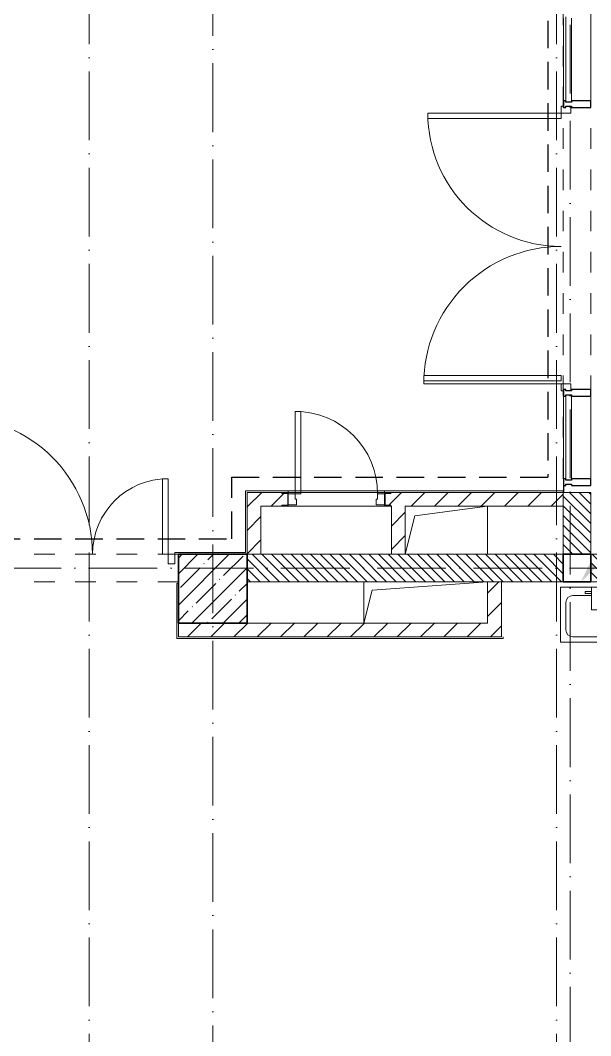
# Model space of a CAD drawing. Header units: millimetres. Extents: x -213536 to 1564669, y -45299 to 942238.
# Drawn here: x 451066 to 455216, y 506400 to 513787 of the extents above; entities that cross this region are included whole.
import ezdxf

# ---------------------------------------------------------------- set-up
doc = ezdxf.new("R2010")
doc.units = ezdxf.units.MM
for name, pattern in [('50_200_ШТРИХ_1Т_ш5_п1_п1_', [700, 500, -100, 0, -100]), ('Штрих короткий', [300, 150, -150]), ('Штриховая _2 мм - 1 мм_', [300, 200, -100])]:
    doc.linetypes.add(name, pattern=pattern)
for name, color, linetype, lineweight in [('0-1', 7, 'Continuous', 5), ('0-2', 7, 'Continuous', 9), ('3) ЖБ 4м', 3, 'Continuous', 30), ('Двери', 7, 'Continuous', 9), ('Импосты витража', 7, 'Continuous', 9), ('Импосты витража-1', 7, 'Continuous', 25), ('Каркас_Импост', 7, 'Continuous', 13), ('Несущие колонны', 7, 'Continuous', 9), ('Несущие колонны-1', 7, 'Continuous', 35), ('Обобщенные модели', 7, 'Continuous', 9), ('Общие ребра', 7, 'Continuous', 9), ('Оси-2', 7, '50_200_ШТРИХ_1Т_ш5_п1_п1_', 9), ('Остекление-1', 7, 'Continuous', 9), ('Открывание-1', 7, 'Continuous', 9), ('Панель', 7, 'Continuous', 13), ('Перемычка-1', 7, 'Штрих короткий', 9), ('Стены', 7, 'Continuous', 9), ('Стены-1', 7, 'Continuous', 13), ('Текстовые примечания', 7, 'Continuous', 9), ('Штриховка разреза-1', 7, 'Continuous', 9), ('Элементы узлов-2', 7, 'Continuous', 9)]:
    doc.layers.add(name, color=color, linetype=linetype, lineweight=lineweight)
doc.layers.add('Сантехнические приборы-1', color=7, linetype='Continuous', lineweight=9, true_color=0xaaaaaa)
doc.layers.add('СТ-1_1', color=7, linetype='Штриховая _2 мм - 1 мм_', lineweight=90, true_color=0x888888)
doc.layers.get('0-2').off()
pattern_1 = [(135, (0, 0), (-35.35534, -35.35534), [])]
pattern_2 = [(45, (0, 0), (-84.85281, 84.85281), [])]

# ---------------------------------------------------------------- blocks, each defined once
blk = doc.blocks.new('Ос 3 эт верх часть')
at = {"layer": 'Оси-2'}
for p, q in [((451566, 499613), (451566, 535177.6)), ((452466, 535177.6), (452466, 499613)), ((454966, 499613), (454966, 535177.6)), ((455066, 534758.6), (455066, 500883)), ((535374.3, 509802.4), (426847.2, 509802.4))]:
    blk.add_line(p, q, dxfattribs=at)
blk = doc.blocks.new('BSC_Колонна _Прямоугольная - 500х500-V40-АИ2_03_План отделки стен 3-го этажа _Часть 1_')
at = {"layer": 'Несущие колонны'}
h = blk.add_hatch(dxfattribs=at)
h.set_pattern_fill('FP_46', color=256, style=0, pattern_type=2)
h.set_pattern_definition([(45, (-23300, -64750), (-114.04925, 114.04925), []), (45, (-23185.95, -64750), (-114.04925, 114.04925), [201.613, -40.323, 3.353, -36.97])])
h.paths.add_polyline_path([(-250, -250), (250, -250), (250, 250), (-250, 250)], flags=0)
at = {"layer": 'Несущие колонны-1'}
for p, q in [((250, 250), (-250, 250)), ((-250, 250), (-250, -250)), ((250, -250), (250, 250)), ((-250, -250), (250, -250))]:
    blk.add_line(p, q, dxfattribs=at)
blk = doc.blocks.new('SND_2D_Раковина1 - 400х300-17910372-АИ2_03_План отделки стен 3-го этажа _Часть 1_')
at = {"layer": 'Сантехнические приборы-1'}
for p, q in [((-250, -220), (-250, 180)), ((-250, 180), (250, 180)), ((-70, 150), (-25, 150)), ((-70, 135), (-70, 150)), ((-25, 180), (-25, 15)), ((25, 15), (25, 180)), ((70, 150), (25, 150)), ((70, 135), (70, 150)), ((250, 180), (250, -220)), ((-160, 120), (-25, 120)), ((-25, 135), (-70, 135)), ((25, 135), (70, 135)), ((25, 120), (160, 120)), ((-210, -130), (-210, 70)), ((-25, 15), (25, 15)), ((210, 70), (210, -130)), ((250, -220), (-250, -220)), ((160, -180), (-160, -180))]:
    blk.add_line(p, q, dxfattribs=at)
for centre, start, end in [((-160, 70), 90, 180), ((160, 70), 0, 90), ((-160, -130), 180, 270), ((160, -130), 270, 0)]:
    blk.add_arc(centre, 50, start, end, dxfattribs=at)
blk = doc.blocks.new('Проем_Дверь_Прямоугольный - 1700х2400h_дверные проемы-28706188-АИ2_03_План отделки стен 3-го этажа _Часть 1_')
at = {"layer": 'Перемычка-1'}
for p, q in [((850, 100), (-850, 100)), ((850, -100), (-850, -100))]:
    blk.add_line(p, q, dxfattribs=at)
blk = doc.blocks.new('Дверь_Витражная_СКБ_2Ст2 - ДВВ_ДАО_СОШ_Классы-V181-АИ2_03_План отделки стен 3-го этажа _Часть 1_')
at = {"layer": 'Двери'}
for p, q in [((-775, 1035), (-775, 35)), ((775, 585), (775, 35))]:
    blk.add_line(p, q, dxfattribs=at)
for centre, radius, start, end in [((-775, 35), 1000, 360, 90), ((775, 35), 550, 90, 180)]:
    blk.add_arc(centre, radius, start, end, dxfattribs=at)
at = {"layer": 'Элементы узлов-2'}
for p, q in [((-713, 1035), (-753, 1035)), ((-753, 1035), (-753, 35)), ((-713, 35), (-713, 1035)), ((775, 585), (735, 585)), ((735, 585), (735, 35)), ((775, 35), (775, 585)), ((-825, 35), (-825, -35)), ((-775, 35), (-825, 35)), ((-775, 35), (-825, 35)), ((-825, 35), (-825, -35)), ((-775, -35), (-775, 35)), ((-775, -35), (-775, 35)), ((-753, 35), (-713, 35)), ((735, 35), (775, 35)), ((775, -35), (775, 35)), ((775, 35), (825, 35)), ((775, 35), (775, -35)), ((825, 35), (775, 35)), ((825, 35), (825, -35)), ((825, -35), (825, 35)), ((-825, -35), (-775, -35)), ((-825, -35), (-775, -35)), ((825, -35), (775, -35)), ((775, -35), (825, -35))]:
    blk.add_line(p, q, dxfattribs=at)
blk = doc.blocks.new('Дверь_Витражная_СКБ_2Ст2 - ДВВ_ДАО_СОШ_Коридор_отсек-35586415-АИ2_03_План отделки стен 3-го этажа _Часть 1_')
at = {"layer": 'Двери'}
for p, q in [((-985, -1005), (-985, -35)), ((985, -1035), (985, -35))]:
    blk.add_line(p, q, dxfattribs=at)
for centre, radius, start, end in [((-985, -35), 970, 270, 0), ((985, -35), 1000, 180, 270)]:
    blk.add_arc(centre, radius, start, end, dxfattribs=at)
at = {"layer": 'Элементы узлов-2'}
for p, q in [((-1035, 35), (-985, 35)), ((-985, 35), (-1035, 35)), ((-985, 35), (-985, -35)), ((-985, -35), (-985, 35)), ((1035, 35), (985, 35)), ((985, 35), (985, -35)), ((1035, 35), (985, 35)), ((985, 35), (985, -35)), ((-1035, -35), (-1035, -17)), ((-1035, -17), (-1035, -35)), ((-985, -35), (-1035, -35)), ((-1035, -35), (-985, -35)), ((-945, -35), (-985, -35)), ((-985, -35), (-985, -1005)), ((-945, -1005), (-945, -35)), ((923, -35), (923, -1035)), ((963, -35), (923, -35)), ((963, -1035), (963, -35)), ((985, -35), (1035, -35)), ((985, -35), (1035, -35)), ((1035, -35), (1035, -17)), ((1035, -35), (1035, -17)), ((-985, -1005), (-945, -1005)), ((923, -1035), (963, -1035))]:
    blk.add_line(p, q, dxfattribs=at)
blk = doc.blocks.new('PNS_Панель прямоугольная2 - Нр_Стекло - 40мм-28950719-АИ2_03_План отделки стен 3-го этажа _Часть 1_')
at = {"layer": 'Остекление-1'}
for p, q in [((-300, 40), (300, 40)), ((-310, 0), (310, 0)), ((300, 0), (-300, 0))]:
    blk.add_line(p, q, dxfattribs=at)
blk = doc.blocks.new('Прямоугольный импост - Импост структурный с накладкой - 180мм-26944798-АИ2_03_План отделки стен 3-го этажа _Часть 1_')
at = {"layer": 'Импосты витража-1'}
for p, q in [((-25, 0), (-25, 17)), ((-25, 17), (25, 17)), ((-15, 0), (-25, 0)), ((-15, -40), (-15, 0)), ((25, 0), (15, 0)), ((15, 0), (15, -40)), ((25, 17), (25, 0)), ((-25, -180), (-25, -40)), ((-25, -40), (-15, -40)), ((15, -40), (25, -40)), ((25, -40), (25, -180)), ((25, -180), (-25, -180))]:
    blk.add_line(p, q, dxfattribs=at)
blk = doc.blocks.new('Прямоугольный импост - Импост структурный с накладкой - 180мм-27361444-АИ2_03_План отделки стен 3-го этажа _Часть 1_')
at = {"layer": 'Импосты витража'}
for p, q in [((25853, 65550), (25853, 66150)), ((26050, 65550), (26050, 66150))]:
    blk.add_line(p, q, dxfattribs=at)
blk = doc.blocks.new('Прямоугольный импост - Импост структурный с накладкой - 180мм-26943387-АИ2_03_План отделки стен 3-го этажа _Часть 1_')
at = {"layer": 'Импосты витража-1'}
for p, q in [((-25, 0), (-25, 17)), ((-25, 17), (25, 17)), ((-15, 0), (-25, 0)), ((-15, -40), (-15, 0)), ((25, 0), (15, 0)), ((15, 0), (15, -40)), ((25, 17), (25, 0)), ((-25, -180), (-25, -40)), ((-25, -40), (-15, -40)), ((15, -40), (25, -40)), ((25, -40), (25, -180)), ((25, -180), (-25, -180))]:
    blk.add_line(p, q, dxfattribs=at)
blk = doc.blocks.new('Прямоугольный импост - 50 мм_заглушка-26940558-АИ2_03_План отделки стен 3-го этажа _Часть 1_')
at = {"layer": 'Импосты витража-1'}
for p, q in [((-50, 17), (0, 17)), ((-50, 15), (-50, 17)), ((0, 15), (-50, 15)), ((0, 17), (0, 15))]:
    blk.add_line(p, q, dxfattribs=at)
blk = doc.blocks.new('AR_Отверстие прямоугольное _в плите_ - AR_Отверстие прямоугольное _в плите_-30552527-АИ2_03_План отделки стен 3-го этажа _Часть 1_')
at = {"layer": 'Обобщенные модели'}
for p, q in [((-230, 105), (300, 175)), ((300, -175), (300, 175)), ((-300, -175), (-230, 105))]:
    blk.add_line(p, q, dxfattribs=at)
blk = doc.blocks.new('AR_Отверстие прямоугольное _в плите_ - AR_Отверстие прямоугольное _в плите_-30552666-АИ2_03_План отделки стен 3-го этажа _Часть 1_')
at = {"layer": 'Обобщенные модели'}
for p, q in [((-450, 150), (-450, -150)), ((-390, 90), (450, 150)), ((-450, -150), (-390, 90))]:
    blk.add_line(p, q, dxfattribs=at)
blk = doc.blocks.new('Дверь_СКБ_1Ст_Внутренняя_ШЕР - СОШ_Д-1__Дв_700x1800h_Технический шкаф ЭОМ и СС_EI30-32851012-АИ2_03_План отделки стен 3-го этажа _Часть 1_')
at = {"layer": 'Каркас_Импост'}
for p, q in [((-287.5, 40), (-337.5, 40)), ((-337.5, 40), (-337.5, -40)), ((-287.5, 40), (-287.5, 0)), ((-287.5, 0), (-277.5, 0)), ((-277.5, 0), (-277.5, -40)), ((302.5, 0), (312.5, 0)), ((302.5, 0), (302.5, -40)), ((362.5, 40), (312.5, 40)), ((312.5, 40), (312.5, 0)), ((362.5, 40), (362.5, -40)), ((-277.5, -40), (-337.5, -40)), ((362.5, -40), (302.5, -40))]:
    blk.add_line(p, q, dxfattribs=at)
at = {"layer": 'Открывание-1'}
blk.add_arc((-287.5, 40), 600, 360, 90, dxfattribs=at)
at = {"layer": 'Панель'}
for p, q in [((-287.5, 640), (-247.5, 640)), ((-287.5, 640), (-287.5, 40)), ((-247.5, 40), (-247.5, 640)), ((-287.5, 40), (-247.5, 40))]:
    blk.add_line(p, q, dxfattribs=at)
blk = doc.blocks.new('154_Стойка_СКБ_Швеллер - СМ-2180_100-28318692-АИ2_03_План отделки стен 3-го этажа _Часть 1_')
at = {"layer": 'Обобщенные модели'}
for p, q in [((171, 50), (125, 50)), ((125, 50), (125, -50)), ((129.5, 42.4), (171, 42.4)), ((129.5, -42.4), (129.5, 42.4)), ((171, 42.4), (171, 50)), ((125, -50), (171, -50)), ((171, -42.4), (129.5, -42.4)), ((171, -50), (171, -42.4))]:
    blk.add_line(p, q, dxfattribs=at)
blk = doc.blocks.new('Проем_Дверь_Прямоугольный - 3550х2800h_витражные проемы-35284618-АИ2_03_План отделки стен 3-го этажа _Часть 1_')
at = {"layer": 'Перемычка-1'}
for p, q in [((1775, 100), (-1775, 100)), ((1775, -100), (-1775, -100))]:
    blk.add_line(p, q, dxfattribs=at)
blk = doc.blocks.new('BSC_Колонна _Прямоугольная1 - 200х200 _металл_-35216022-АИ2_03_План отделки стен 3-го этажа _Часть 1_')
at = {"layer": 'Несущие колонны-1'}
for p, q in [((100, 100), (-100, 100)), ((-100, 100), (-100, -100)), ((100, -100), (100, 100)), ((-100, -100), (100, -100))]:
    blk.add_line(p, q, dxfattribs=at)
blk = doc.blocks.new('0125-Р-ОО-Ш2-АР-о_23_10_2024_rvt-1-АИ2_03_План отделки стен 3-го этажа _Часть 1_')
at = {"layer": 'Штриховка разреза-1'}
h = blk.add_hatch(dxfattribs=at)
h.set_pattern_fill('FP_121', color=256, style=0, pattern_type=2)
h.set_pattern_definition(pattern_2)
h.paths.add_polyline_path([(25850, 65350), (25850, 65450), (24596, 65450), (24596, 65442.4), (24554.5, 65442.4), (24554.5, 65357.6), (24596, 65357.6), (24596, 65350), (25729.9, 65350)], flags=0)
h.paths.add_polyline_path([(23804, 65350), (23804, 65357.6), (23845.5, 65357.6), (23845.5, 65442.4), (23804, 65442.4), (23804, 65450), (23550, 65450), (23550, 65350), (23650, 65350)], flags=0)
h = blk.add_hatch(dxfattribs=at)
h.set_pattern_fill('FP_1', color=256, style=0, pattern_type=2)
h.set_pattern_definition(pattern_1)
h.paths.add_polyline_path([(26050, 65000), (26050, 65450), (25850, 65450), (25850, 65000)], flags=0)
h = blk.add_hatch(dxfattribs=at)
h.set_pattern_fill('FP_121', color=256, style=0, pattern_type=2)
h.set_pattern_definition(pattern_2)
h.paths.add_polyline_path([(23650, 65000), (23650, 65350), (23550, 65350), (23550, 65000)], flags=0)
h = blk.add_hatch(dxfattribs=at)
h.set_pattern_fill('FP_121', color=256, style=0, pattern_type=2)
h.set_pattern_definition(pattern_2)
h.paths.add_polyline_path([(24700, 65000), (24700, 65350), (24600, 65350), (24600, 65000)], flags=0)
h = blk.add_hatch(dxfattribs=at)
h.set_pattern_fill('FP_1', color=256, style=0, pattern_type=2)
h.set_pattern_definition(pattern_1)
h.paths.add_polyline_path([(29050, 64800), (29050, 65000), (28956, 65000), (28956, 64931), (28950, 64931), (28950, 64869), (28956, 64869), (28956, 64800), (29025, 64800)], flags=0)
h.paths.add_polyline_path([(27130, 64800), (27294, 64800), (27294, 64869), (27300, 64869), (27300, 64931), (27294, 64931), (27294, 65000), (26050, 65000), (26050, 64800), (26672.1, 64800)], flags=0)
h.paths.add_polyline_path([(28200, 64800), (28244, 64800), (28244, 64869), (28250, 64869), (28250, 64931), (28244, 64931), (28244, 65000), (28006, 65000), (28006, 64931), (28000, 64931), (28000, 64869), (28006, 64869), (28006, 64800), (28175, 64800)], flags=0)
h.paths.add_polyline_path([(25300, 64800), (25850, 64800), (25850, 65000), (23550, 65000), (23550, 64800)], flags=0)
h = blk.add_hatch(dxfattribs=at)
h.set_pattern_fill('FP_121', color=256, style=0, pattern_type=2)
h.set_pattern_definition(pattern_2)
h.paths.add_polyline_path([(25400, 64400), (25400, 64800), (25300, 64800), (25300, 64400)], flags=0)
h = blk.add_hatch(dxfattribs=at)
h.set_pattern_fill('FP_121', color=256, style=0, pattern_type=2)
h.set_pattern_definition(pattern_2)
h.paths.add_polyline_path([(25300, 64400), (25300, 64500), (23050, 64500), (23050, 64400), (23550, 64400)], flags=0)
at = {"layer": 'Общие ребра'}
blk.add_line((25400, 64800), (25300, 64800), dxfattribs=at)
at = {"layer": 'Стены'}
for p, q in [((23850, 65450), (24550, 65450)), ((24550, 65350), (23850, 65350))]:
    blk.add_line(p, q, dxfattribs=at)
at = {"layer": 'Стены-1'}
for p, q in [((23804, 65450), (23550, 65450)), ((23550, 65450), (23550, 65350)), ((25850, 65450), (24596, 65450)), ((26050, 65450), (25850, 65450)), ((25850, 65450), (25850, 65000)), ((25850, 65350), (25850, 65450)), ((26050, 65000), (26050, 65450)), ((23550, 65350), (23550, 65000)), ((23650, 65350), (23804, 65350)), ((23650, 65000), (23650, 65350)), ((24596, 65350), (24600, 65350)), ((24600, 65350), (24600, 65000)), ((24700, 65000), (24700, 65350)), ((24700, 65350), (25850, 65350)), ((25850, 65000), (23550, 65000)), ((23550, 65000), (23650, 65000)), ((24600, 65000), (24700, 65000)), ((27225, 65000), (26050, 65000)), ((23550, 64800), (25300, 64800)), ((25300, 64800), (25300, 64500)), ((25400, 64400), (25400, 64800)), ((25400, 64800), (25850, 64800)), ((26050, 64800), (26430, 64800)), ((23050, 64500), (23050, 64400)), ((25300, 64500), (23550, 64500)), ((23050, 64400), (25300, 64400)), ((25300, 64400), (25400, 64400))]:
    blk.add_line(p, q, dxfattribs=at)
at = {"layer": '0-2'}
for name, p, rotation in [('Проем_Дверь_Прямоугольный - 3550х2800h_витражные проемы-35284618-АИ2_03_План отделки стен 3-го этажа _Часть 1_', (25950, 67225), 89.9999999999999), ('PNS_Панель прямоугольная2 - Нр_Стекло - 40мм-28950719-АИ2_03_План отделки стен 3-го этажа _Часть 1_', (25870, 68600), 269.9999999999994), ('Дверь_Витражная_СКБ_2Ст2 - ДВВ_ДАО_СОШ_Коридор_отсек-35586415-АИ2_03_План отделки стен 3-го этажа _Часть 1_', (25870, 67225), 269.9999999999994), ('PNS_Панель прямоугольная2 - Нр_Стекло - 40мм-28950719-АИ2_03_План отделки стен 3-го этажа _Часть 1_', (25870, 65850), 269.9999999999994), ('154_Стойка_СКБ_Швеллер - СМ-2180_100-28318692-АИ2_03_План отделки стен 3-го этажа _Часть 1_', (23975, 65400), 180), ('BSC_Колонна _Прямоугольная1 - 200х200 _металл_-35216022-АИ2_03_План отделки стен 3-го этажа _Часть 1_', (25950, 64900), 270.0000000000001)]:
    blk.add_blockref(name, p, dxfattribs=dict(at, rotation=rotation))
for name, p in [('Прямоугольный импост - Импост структурный с накладкой - 180мм-27361444-АИ2_03_План отделки стен 3-го этажа _Часть 1_', (0, 2750)), ('Прямоугольный импост - Импост структурный с накладкой - 180мм-27361444-АИ2_03_План отделки стен 3-го этажа _Часть 1_', (0, 0)), ('Дверь_Витражная_СКБ_2Ст2 - ДВВ_ДАО_СОШ_Классы-V181-АИ2_03_План отделки стен 3-го этажа _Часть 1_', (22200, 64965)), ('Дверь_СКБ_1Ст_Внутренняя_ШЕР - СОШ_Д-1__Дв_700x1800h_Технический шкаф ЭОМ и СС_EI30-32851012-АИ2_03_План отделки стен 3-го этажа _Часть 1_', (24187.5, 65400)), ('154_Стойка_СКБ_Швеллер - СМ-2180_100-28318692-АИ2_03_План отделки стен 3-го этажа _Часть 1_', (24425, 65400)), ('AR_Отверстие прямоугольное _в плите_ - AR_Отверстие прямоугольное _в плите_-30552527-АИ2_03_План отделки стен 3-го этажа _Часть 1_', (25000, 65175)), ('Проем_Дверь_Прямоугольный - 1700х2400h_дверные проемы-28706188-АИ2_03_План отделки стен 3-го этажа _Часть 1_', (22200, 64900)), ('BSC_Колонна _Прямоугольная - 500х500-V40-АИ2_03_План отделки стен 3-го этажа _Часть 1_', (23300, 64750)), ('AR_Отверстие прямоугольное _в плите_ - AR_Отверстие прямоугольное _в плите_-30552666-АИ2_03_План отделки стен 3-го этажа _Часть 1_', (24850, 64650)), ('SND_2D_Раковина1 - 400х300-17910372-АИ2_03_План отделки стен 3-го этажа _Часть 1_', (26080, 64580))]:
    blk.add_blockref(name, p, dxfattribs=at)
at = {"layer": '0-2', "extrusion": (0, 0, -1), "rotation": 270.0000000000007}
for name, p in [('Прямоугольный импост - Импост структурный с накладкой - 180мм-26944798-АИ2_03_План отделки стен 3-го этажа _Часть 1_', (-25870, 68275)), ('Прямоугольный импост - Импост структурный с накладкой - 180мм-26944798-АИ2_03_План отделки стен 3-го этажа _Часть 1_', (-25870, 66175)), ('Прямоугольный импост - Импост структурный с накладкой - 180мм-26943387-АИ2_03_План отделки стен 3-го этажа _Часть 1_', (-25870, 65525)), ('Прямоугольный импост - 50 мм_заглушка-26940558-АИ2_03_План отделки стен 3-го этажа _Часть 1_', (-25870, 65450))]:
    blk.add_blockref(name, p, dxfattribs=at)
blk = doc.blocks.new('3этВверх')
at = {"layer": 'Текстовые примечания'}
blk.add_hatch(color=256, dxfattribs=at).paths.add_polyline_path([(455144.3, 509700.1), (455253, 509806.9), (455209.9, 509837.6)], flags=0)
at = {"layer": 'СТ-1_1', "lineweight": 25}
for p, q in [((454904, 513784.4), (454904, 510464.4)), ((452604, 510464.4), (454904, 510464.4)), ((452604, 510014.4), (452604, 510464.4)), ((444566, 510014.4), (452604, 510014.4))]:
    blk.add_line(p, q, dxfattribs=at)
at = {"layer": 'Стены'}
for p, q in [((453016, 510364.4), (453716, 510364.4)), ((453716, 510352.4), (453016, 510352.4))]:
    blk.add_line(p, q, dxfattribs=at)
at = {"layer": 'Стены-1'}
for p, q in [((453016, 510364.4), (452704, 510364.4)), ((452704, 510364.4), (452704, 509914.4)), ((452716, 510352.4), (452970, 510352.4)), ((452716, 509902.4), (452716, 510352.4)), ((453016, 510352.4), (453016, 510364.4)), ((455016, 510364.4), (453716, 510364.4)), ((453716, 510364.4), (453716, 510352.4)), ((453762, 510352.4), (455016, 510352.4)), ((455016, 510352.4), (455016, 510364.4)), ((452704, 509914.4), (452191, 509914.4)), ((452191, 509914.4), (452191, 509902.4)), ((452191, 509902.4), (452216, 509902.4)), ((452204, 509690.4), (452204, 509290.4)), ((452216, 509690.4), (452204, 509690.4)), ((452216, 509302.4), (452216, 509402.4)), ((452204, 509290.4), (454578, 509290.4)), ((454566, 509302.4), (452216, 509302.4)), ((454578, 509290.4), (454578, 509302.4))]:
    blk.add_line(p, q, dxfattribs=at)
at = {"layer": '0-1'}
blk.add_blockref('0125-Р-ОО-Ш2-АР-о_23_10_2024_rvt-1-АИ2_03_План отделки стен 3-го этажа _Часть 1_', (429166, 444902.4), dxfattribs=at)

msp = doc.modelspace()

# ---------------------------------------------------------------- block references
at = {"color": 5, "lineweight": 30}
msp.add_blockref('Ос 3 эт верх часть', (0, 0), dxfattribs=at)
at = {"layer": '3) ЖБ 4м'}
msp.add_blockref('3этВверх', (0, 0), dxfattribs=at)

doc.saveas('drawing.dxf')
